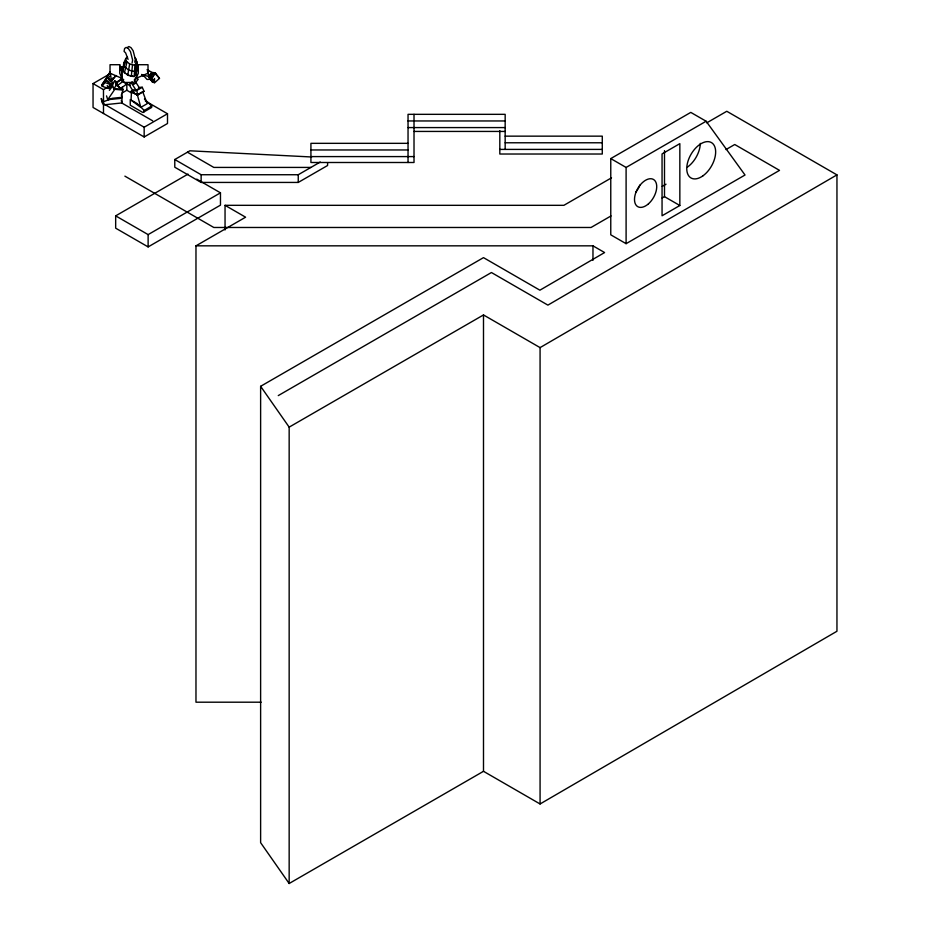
<?xml version="1.0" encoding="UTF-8"?>
<svg xmlns="http://www.w3.org/2000/svg" width="930" height="930" viewBox="0 0 930 930"><rect width="100%" height="100%" fill="white"/><g stroke="black" fill="none" stroke-linecap="round" stroke-linejoin="round"><path stroke-width="1.4" d="M148.905 75.539L148.73 77.097L152.567 82.084L154.473 81.282L154.543 78.527M127.561 57.16L125.817 58.439L125.992 60.903L129.654 63.984L132.525 64.844L131.281 76.248L134.222 76.539C138.082 71.505 138.175 63.263 135.199 57.834M144.115 111.821L144.243 110.484L137.245 103.614L130.247 99.568L130.247 105.218L142.895 112.518L151.683 107.45L151.683 106.043L144.441 99.033M125.817 58.439L123.725 63.112L123.213 71.389L127.736 75.191L131.281 76.248M123.213 71.389L123.725 63.112M124.399 72.959L126.945 62.171M127.736 75.191L129.654 63.984M134.222 76.539L134.908 65.077L136.733 61.636M135.629 74.795L137.198 67.053L136.164 59.102M132.048 63.124L132.63 60.078L130.479 51.685L128.34 48.569L126.189 47.395L124.62 48.465L124.074 51.359L125.631 52.905L128.073 59.392M134.734 62.229L135.303 59.195L133.164 50.79L131.014 47.674L128.875 46.5L127.305 47.57M125.992 60.903L123.934 66.158L128.468 69.959L132.002 71.017L134.943 71.308L136.35 69.576L136.047 63.67M137.222 67.286L138.326 64.716L148.01 64.716L148.01 73.203L136.129 78.353L138.326 73.203L138.326 64.716M107.229 85.548L108.171 88.001L110.438 83.549L112.402 83.282L111.182 80.201M110.147 87.734L112.402 83.282L110.147 87.734L108.171 88.001M105.474 79.91L110.147 71.97L101.916 84.839L102.219 86.292L108.566 88.524L110.565 85.676M109.647 76.167L108.426 78.376L111.507 80.259L112.728 78.05M116.111 85.165L123.016 89.664L113.809 89.268L116.111 85.165L114.75 80.84L112.17 84.049L113.809 89.268L123.016 89.664L122.19 87.06M106.532 95.883L107.741 99.708L114.809 89.292M136.431 68.076L137.675 66.286M101.916 84.839L107.09 77.597L111.449 80.596L115.983 75.528L111.53 81.166M102.219 86.292L104.881 82.503L104.59 81.05L108.101 81.387M109.38 90.326L112.635 86.048M130.328 85.165L126.747 84.223L120.435 79.922L122.179 77.702M132.537 84.421L134.745 83.677L138.256 79.213L135.861 78.585M148.672 76.248L150.881 73.493M153.159 73.761L148.73 77.097L152.567 82.084L150.741 78.818M151.404 77.597L155.496 73.912L155.287 72.819L151.857 72.401L147.103 69.611L148.754 71.459M151.288 79.306L147.021 79.445L142.906 74.83L148.846 76.574L151.857 72.401L150.067 76.097L155.287 72.819L159.483 78.387L154.38 82.991L148.846 76.574L147.452 71.005M122.586 78.48L117.064 82.665L117.482 85.56L119.935 87.769M117.482 85.56L123.004 81.375M121.865 87.664L127.387 83.479M144.243 110.484L151.683 106.043M261.179 702.197L195.974 702.197L195.974 245.834L592.968 245.834L604.593 252.553L539.888 290.195L483.495 257.633L260.621 386.31L260.621 842.673L289.16 883.5L483.495 771.307L540.074 803.973L540.074 347.611L836.954 174.887L726.783 111.275L706.742 122.853M540.074 803.973L836.954 631.249L836.954 174.887M145.324 100.94L167.505 113.751L167.505 123.504L144.162 136.977L93.047 107.462L93.047 83.584L109.008 74.365M93.047 83.584L103.486 89.617L107.171 87.49M110.856 85.362L113.321 83.944M115.773 82.526L121.911 78.98M121.911 93.093L126.829 90.257L131.758 93.105M134.094 89.652L130.851 91.524L137.57 95.104L144.057 91.361L142.255 87.281L138.535 87.653M135.234 90.687L140.907 87.408M136.873 90.384L137.57 95.104L130.851 91.524L136.873 90.384L142.255 87.281M142.697 91.64L137.315 94.744L140.837 107.345L147.184 103.683L142.697 91.64L144.057 91.361M103.486 103.742L144.162 127.224L167.505 113.751M327.593 162.924L327.593 165.494L298.251 182.431L201.136 182.431L174.782 167.214L174.782 159.518L189.883 150.8L311.655 156.984M196.753 179.141L220.468 192.824L220.468 205.146L148.126 246.915L115.669 228.176L115.669 215.865L188.023 174.096M115.669 215.865L148.126 234.604L220.468 192.824M174.782 159.518L201.136 174.735L298.251 174.735L320.257 162.029M195.974 245.834L245.601 217.19L225.048 205.321L225.048 229.954M610.766 158.588L690.781 112.391L706.126 121.237L745.023 175.014L626.099 243.672L610.766 234.825L610.766 158.588L626.099 167.447L706.126 121.237M611.51 177.828L563.894 205.321L225.048 205.321M278.268 395.599L491.435 272.525L547.898 305.121L779.514 170.364L734.735 144.51L725.981 149.567M611.022 215.934L591.038 227.478L213.807 227.478L124.887 176.142M662.253 186.36L666.008 184.198M662.125 198.02L664.497 196.66L679.842 205.507L679.842 143.65L662.055 153.915L662.055 215.772L679.842 205.507M289.16 883.5L289.16 427.137L483.495 314.945L540.074 347.611M151.625 81.026L153.531 80.236L154.473 81.282M102.66 103.556L102.486 102.16L112.228 98.313L121.97 97.29L121.97 102.939L104.369 104.788L102.66 103.556L101.138 98.696M108.798 87.106L110.775 86.839M107.741 99.708L121.505 98.313L122.807 89.385L113.809 89.268M120.435 79.922L123.771 79.794M119.714 64.716L110.031 64.716L110.031 73.203L121.911 78.353L121.911 69.866L119.714 64.716L119.714 73.203L121.911 78.353M131.781 82.468L124.887 82.468L123.551 81.654L121.632 76.423L121.632 66.728L124.318 66.728M408.038 120.958L505.164 120.958M408.038 127.584L505.164 127.584M414.013 131.432L505.164 131.432M505.164 136.152L602.28 136.152L602.28 154.02L499.817 154.02L499.817 130.63M505.164 142.778L602.28 142.778M408.038 143.336L310.922 143.336L310.922 162.494L414.013 162.494L414.013 114.332M499.817 149.405L602.28 149.405M310.922 149.963L408.038 149.963M310.922 156.589L414.013 156.589M310.922 167.423L213.807 167.423L187.453 152.206M131.351 75.923L132.641 76.016M132.525 64.844L134.908 65.077M107.659 83.247L110.438 83.549L106.799 80.805M153.264 76.865L150.637 76.295L153.531 80.236M104.881 82.503L109.961 84.281M114.75 80.84L116.552 81.828L117.994 86.385M141.674 75.097L143.708 76.272L141.651 74.435M121.9 103.056L152.683 120.83M137.57 95.104L131.514 91.396L131.037 100.149L140.837 107.345M132.037 81.619L134.745 83.677M127.305 73.97L129.061 75.307M155.496 73.912L159.483 78.387M107.09 77.597L110.438 81.619M120.063 68.971L121.319 70.761M260.621 386.31L289.16 427.137M135.536 81.794L139.57 88.164M136.013 90.21L131.304 82.793L128.979 84.549L133.013 90.908M121.284 94.86L121.97 97.29M121.284 100.498L121.97 102.939M101.451 98.51L102.486 102.16M121.632 66.728L122.272 69.204M110.333 73.203L111.449 80.596M664.497 150.625L664.497 196.66M626.099 167.447L626.099 243.672M592.968 245.834L592.968 260.33M505.164 149.405L505.164 114.332L408.038 114.332L408.038 162.494M483.495 314.945L483.495 771.307M298.251 174.735L298.251 182.431M201.136 174.735L201.136 182.431M148.126 234.604L148.126 246.915M144.162 127.224L144.162 136.977M136.408 66.728L136.408 76.423L134.49 81.654L134.49 79.155M126.829 84.618L126.829 90.257M103.486 89.617L103.486 113.495M700.313 143.359A20.437 11.799 -60 0 1 687.514 167.04M639.898 185.07A15.717 9.079 -60 0 1 635.829 192.115M702.848 175.898A20.437 11.799 -60 0 0 712.822 143.639A20.437 11.799 -60 0 0 687.956 161.274A20.437 11.799 -60 0 0 702.848 175.898M648.489 203.798A15.717 9.079 -60 0 0 653.476 179.455A15.717 9.079 -60 0 0 634.876 195.939A15.717 9.079 -60 0 0 648.489 203.798"/></g></svg>
